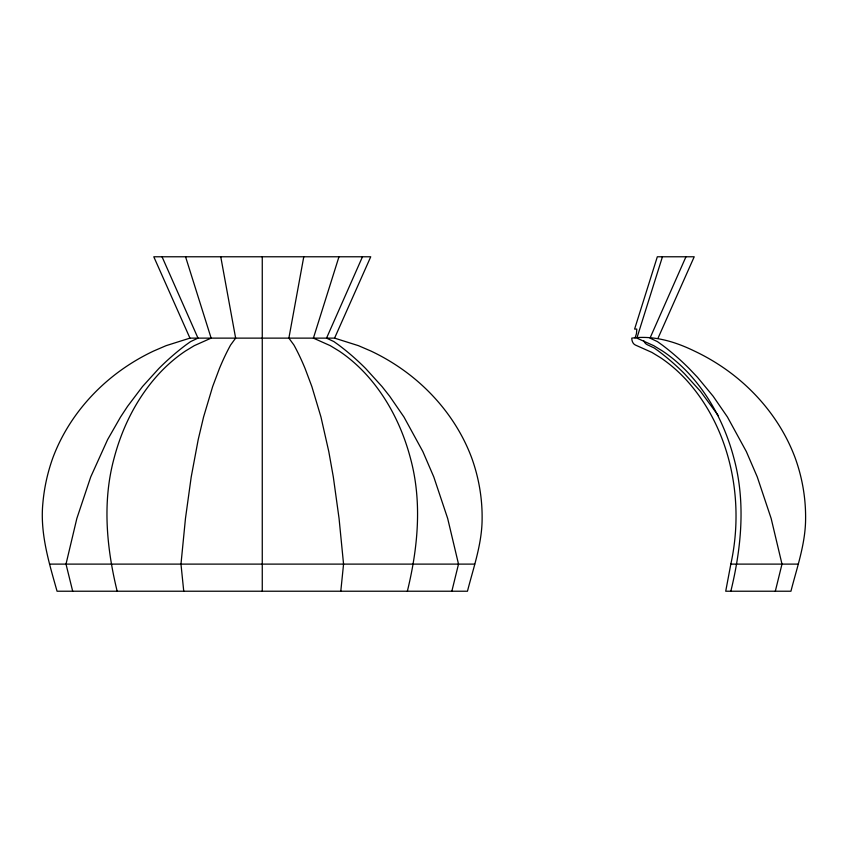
<?xml version="1.0" encoding="UTF-8"?>
<svg xmlns="http://www.w3.org/2000/svg" width="848" height="848" viewBox="0 0 848 848"><rect width="100%" height="100%" fill="white"/><g stroke="black" fill="none" stroke-linecap="round" stroke-linejoin="round"><path stroke-width="1.27" d="M340.79 591.226L343.557 564.111L339.062 518.457L333.317 476.947L328.791 451.581L320.957 416.993L311.863 386.561L305.11 368.573A266.41 101.951 -90 0 0 293.938 345.041L288.882 338.129L303.775 256.774M730.828 564.111C744.883 500.15 730.605 428.293 685.735 379.321A201.845 142.718 90 0 0 660.38 357.591L651.868 352.397L635.512 345.094A7.229 5.109 -90 0 1 631.76 338.129C653.723 335.193 674.838 341.532 694.385 351.04A209.096 209.096 0 0 1 731.538 373.555C759.999 395.232 782.821 424.53 795.276 458.185C802.25 477.583 805.812 498.136 805.6 518.753C805.505 543.685 797.025 567.354 790.94 591.226L725.718 591.226L730.828 564.111L798.159 564.111M407.358 591.226C417.958 547.819 422.336 501.815 410.432 458.185C402.228 427 387.313 397.33 365.361 373.555A209.096 147.849 -90 0 0 339.094 351.04L330.264 345.666L313.4 338.129L338.967 256.774M730.838 591.226C741.438 547.819 745.816 501.815 733.902 458.185C725.708 427 710.794 397.33 688.83 373.555A209.096 147.849 -90 0 0 662.564 351.04L653.734 345.666L636.869 338.129L662.436 256.774M451.846 591.226L458.514 564.111L447.67 518.457L433.794 476.947L422.866 451.581L403.955 416.993L389.667 396.239L382.024 386.561L365.711 368.573A266.41 246.132 -90 0 0 338.734 345.041L333.9 341.585L326.533 338.129L362.478 256.774M775.316 591.226L781.994 564.111L771.15 518.457L757.275 476.947L746.346 451.581L727.436 416.993L713.147 396.239L697.512 377.328L689.191 368.573A266.41 246.132 -90 0 0 662.214 345.041L657.38 341.585L650.003 338.129L685.958 256.774M635.046 338.129L636.466 333.603L636.795 329.088L634.601 329.088L657.327 256.774L694.215 256.774L658.048 338.129M334.578 338.129L370.735 256.774L153.785 256.774L189.952 338.129L334.578 338.129L358.428 345.666L370.915 351.04A209.096 209.096 0 0 1 408.058 373.555C436.519 395.232 459.34 424.53 471.806 458.185C478.77 477.583 482.332 498.136 482.12 518.753C482.035 543.685 473.555 567.354 467.46 591.226L57.06 591.226C49.004 562.637 39.93 533.424 42.856 503.33C44.202 487.918 47.53 472.749 52.724 458.185C65.179 424.53 88.001 395.232 116.462 373.555A209.096 209.096 0 0 1 153.615 351.04L166.091 345.666L189.952 338.129M49.841 564.111L474.689 564.111M718.5 415.891L700.512 391.384L684.643 373.873A259.191 239.454 -90 0 0 658.398 350.987L654.19 347.966L647.353 344.765A7.229 6.678 -90 0 1 643.791 340.779M162.042 256.774L197.997 338.129L190.62 341.585L185.786 345.041A266.41 246.132 -90 0 0 158.809 368.573L142.506 386.561L127.539 406.393L120.564 416.993L107.622 439.593L90.725 476.947L76.85 518.457L66.006 564.111L72.684 591.226M185.564 256.774L211.131 338.129L194.266 345.666L185.436 351.04A209.096 147.849 -90 0 0 159.17 373.555C137.206 397.33 122.292 427 114.098 458.185C102.184 501.815 106.562 547.819 117.162 591.226M220.756 256.774L235.638 338.129L230.582 345.041A266.41 101.951 -90 0 0 219.409 368.573L212.657 386.561L203.573 416.993L198.209 439.593L191.213 476.947L185.468 518.457L180.974 564.111L183.74 591.226M262.265 256.774L262.265 591.226"/></g></svg>
